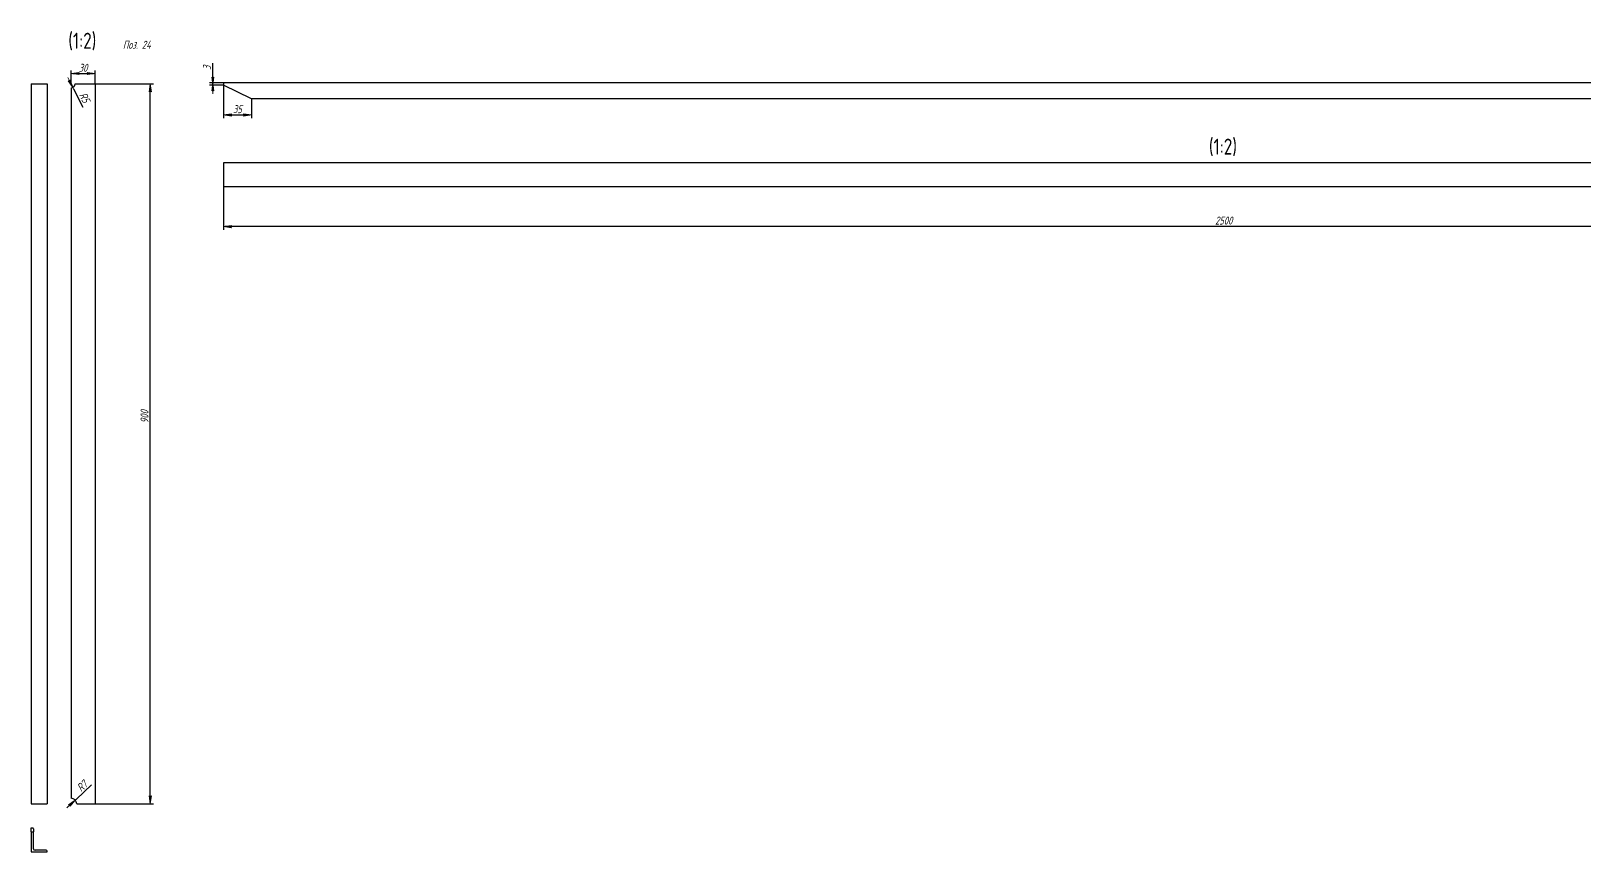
# Model space of a CAD drawing. Header units: millimetres. Extents: x 0 to 6300, y -537 to 1019.
# Drawn here: x 1115 to 2086, y -537 to -24 of the extents above; entities that cross this region are included whole.
import ezdxf

# ---------------------------------------------------------------- set-up
doc = ezdxf.new("R2010")
doc.units = ezdxf.units.MM
doc.linetypes.add('K5LT_THIN', pattern=[0])
doc.layers.add('Системный слой', color=7, linetype='Continuous')
doc.layers.add('Системный слой (1)', color=7, linetype='Continuous', true_color=0x909090)
doc.styles.add('KDIMTEXTSTYLE', font='GOST_AU.SHX', dxfattribs={"width": 0.96, "oblique": 15, "height": 5})
doc.styles.add('KTEXTSTYLE', font='GOST_AU.SHX', dxfattribs={"width": 0.96, "height": 5})
doc.dimstyles.new('KDIMSTYLE (0.50)', dxfattribs={"dimtxt": 5, "dimasz": 1, "dimexe": 2, "dimexo": 0, "dimgap": 1, "dimtad": 1, "dimlfac": 2, "dimtxsty": 'KDIMTEXTSTYLE', "dimsah": 1, "dimcen": 0, "dimdle": 1, "dimadec": 0, "dimazin": 0, "dimtfac": 0.667, "dimtmove": 0, "dimatfit": 3, "dimfxl": 1, "dimtvp": 1, "dimtolj": 1, "dimtzin": 0, "dimarcsym": 0})

# ---------------------------------------------------------------- blocks, each defined once
blk = doc.blocks.new('KDIMARROW_01')
at = {"layer": 'Системный слой'}
blk.add_hatch(color=0, dxfattribs=at).paths.add_polyline_path([(0, 0), (-5, 0.66), (-4.5, 0), (-5, -0.66)])
at = {"layer": 'Системный слой', "color": 0, "linetype": 'K5LT_THIN', "lineweight": 18}
for p, q in [((-4.5, 0), (-5, 0.66)), ((-5, 0.66), (0, 0)), ((0, 0), (-5, -0.66)), ((-5, -0.66), (-4.5, 0))]:
    blk.add_line(p, q, dxfattribs=at)
at = {"layer": 'Системный слой (1)', "color": 0, "linetype": 'K5LT_THIN', "lineweight": 18}
blk.add_line((0, 0), (-1, 0), dxfattribs=at)
blk = doc.blocks.new('D81')
at = {"color": 0, "lineweight": -2}
for p, q in [((1154.95, -57.29), (1191.46, -57.29)), ((1189.46, -506.29), (1189.46, -58.29)), ((1154.95, -507.29), (1191.46, -507.29))]:
    blk.add_line(p, q, dxfattribs=at)
at = {"layer": 'Defpoints', "color": 0}
for p in [(1154.95, -57.29), (1189.46, -57.29), (1154.95, -507.29)]:
    blk.add_point(p, dxfattribs=at)
at = {"color": 0, "lineweight": -2}
for p, rotation in [((1189.46, -57.29), 90), ((1189.46, -507.29), 270)]:
    blk.add_blockref('KDIMARROW_01', p, dxfattribs=dict(at, rotation=rotation))
at = {"color": 7, "insert": (1185.82, -265.29), "char_height": 5, "attachment_point": 5, "rotation": 90, "style": 'KDIMTEXTSTYLE'}
blk.add_mtext('\\A1;\\H5.0;\\W0.965;\\Q15;900', dxfattribs=at)
blk = doc.blocks.new('D82')
at = {"color": 0, "lineweight": -2}
for p, q in [((1139.95, -57.29), (1139.95, -48.82)), ((1140.95, -50.82), (1153.95, -50.82)), ((1154.95, -57.29), (1154.95, -48.82))]:
    blk.add_line(p, q, dxfattribs=at)
at = {"layer": 'Defpoints', "color": 0}
for p in [(1139.95, -57.29), (1154.95, -50.82), (1154.95, -57.29)]:
    blk.add_point(p, dxfattribs=at)
at = {"color": 0, "lineweight": -2, "rotation": 180}
blk.add_blockref('KDIMARROW_01', (1139.95, -50.82), dxfattribs=at)
at = {"color": 0, "lineweight": -2}
blk.add_blockref('KDIMARROW_01', (1154.95, -50.82), dxfattribs=at)
at = {"color": 7, "insert": (1147.45, -47.22), "char_height": 5, "attachment_point": 5, "style": 'KDIMTEXTSTYLE'}
blk.add_mtext('\\A1;\\H5.0;\\W0.965;\\Q15;30', dxfattribs=at)
blk = doc.blocks.new('KDIMARROW_02')
at = {"layer": 'Системный слой'}
blk.add_hatch(color=0, dxfattribs=at).paths.add_polyline_path([(4.5, 0), (5, 0.66), (0, 0), (5, -0.66)])
at = {"layer": 'Системный слой', "color": 0, "linetype": 'K5LT_THIN', "lineweight": 18}
for p, q in [((5, 0.66), (0, 0)), ((0, 0), (5, -0.66)), ((0, 0), (7, 0)), ((4.5, 0), (5, 0.66)), ((5, -0.66), (4.5, 0))]:
    blk.add_line(p, q, dxfattribs=at)
at = {"layer": 'Системный слой (1)', "color": 0, "linetype": 'K5LT_THIN', "lineweight": 18}
blk.add_line((0, 0), (-1, 0), dxfattribs=at)
blk = doc.blocks.new('D83')
at = {"color": 0, "lineweight": -2}
for p, q in [((1139.95, -57.29), (1141.09, -59.51)), ((1141.54, -60.4), (1147.36, -71.79))]:
    blk.add_line(p, q, dxfattribs=at)
at = {"layer": 'Defpoints', "color": 0}
for p in [(1139.95, -57.29), (1141.09, -59.51)]:
    blk.add_point(p, dxfattribs=at)
at = {"color": 0, "lineweight": -2, "rotation": 117.0701209001252}
blk.add_blockref('KDIMARROW_02', (1141.09, -59.51), dxfattribs=at)
at = {"color": 7, "insert": (1148.34, -65.78), "char_height": 5, "attachment_point": 5, "rotation": 297.07012, "style": 'KDIMTEXTSTYLE'}
blk.add_mtext('\\A1;\\H5.0;\\W0.965;\\Q15;R5', dxfattribs=at)
blk = doc.blocks.new('D84')
at = {"color": 0, "lineweight": -2}
for p, q in [((1143.25, -504.23), (1152.77, -495.44)), ((1139.95, -507.29), (1142.52, -504.91))]:
    blk.add_line(p, q, dxfattribs=at)
at = {"layer": 'Defpoints', "color": 0}
for p in [(1139.95, -507.29), (1142.52, -504.91)]:
    blk.add_point(p, dxfattribs=at)
at = {"color": 0, "lineweight": -2, "rotation": 222.7312783936687}
blk.add_blockref('KDIMARROW_02', (1142.52, -504.91), dxfattribs=at)
at = {"color": 7, "insert": (1146.82, -496.18), "char_height": 5, "attachment_point": 5, "rotation": 42.73128, "style": 'KDIMTEXTSTYLE'}
blk.add_mtext('\\A1;\\H5.0;\\W0.965;\\Q15;R7', dxfattribs=at)
blk = doc.blocks.new('D85')
at = {"color": 0, "lineweight": -2}
for p, q in [((1228.46, -56.56), (1228.46, -44.38)), ((1235.12, -56.56), (1226.46, -56.56)), ((1235.12, -58.06), (1226.46, -58.06)), ((1228.46, -55.56), (1228.46, -54.56)), ((1228.46, -58.06), (1228.46, -56.56)), ((1228.46, -59.06), (1228.46, -60.06))]:
    blk.add_line(p, q, dxfattribs=at)
at = {"layer": 'Defpoints', "color": 0}
for p in [(1228.46, -56.56), (1235.12, -56.56), (1235.12, -58.06)]:
    blk.add_point(p, dxfattribs=at)
at = {"color": 0, "lineweight": -2}
for p, rotation in [((1228.46, -58.06), 90), ((1228.46, -56.56), 270)]:
    blk.add_blockref('KDIMARROW_02', p, dxfattribs=dict(at, rotation=rotation))
at = {"color": 7, "insert": (1224.86, -47.27), "char_height": 5, "attachment_point": 5, "rotation": 90, "style": 'KDIMTEXTSTYLE'}
blk.add_mtext('\\A1;\\H5.0;\\W0.965;\\Q15;3', dxfattribs=at)
blk = doc.blocks.new('D86')
at = {"color": 0, "lineweight": -2}
for p, q in [((1235.12, -58.06), (1235.12, -78.7)), ((1252.62, -66.56), (1252.62, -78.7)), ((1236.12, -76.7), (1251.62, -76.7))]:
    blk.add_line(p, q, dxfattribs=at)
at = {"layer": 'Defpoints', "color": 0}
for p in [(1235.12, -58.06), (1252.62, -66.56), (1252.62, -76.7)]:
    blk.add_point(p, dxfattribs=at)
at = {"color": 0, "lineweight": -2, "rotation": 180}
blk.add_blockref('KDIMARROW_01', (1235.12, -76.7), dxfattribs=at)
at = {"color": 0, "lineweight": -2}
blk.add_blockref('KDIMARROW_01', (1252.62, -76.7), dxfattribs=at)
at = {"color": 7, "insert": (1243.87, -73.09), "char_height": 5, "attachment_point": 5, "style": 'KDIMTEXTSTYLE'}
blk.add_mtext('\\A1;\\H5.0;\\W0.965;\\Q15;35', dxfattribs=at)
blk = doc.blocks.new('D89')
at = {"color": 0, "lineweight": -2}
for p, q in [((1235.12, -121.56), (1235.12, -148.49)), ((2485.12, -121.56), (2485.12, -148.49)), ((2484.12, -146.49), (1236.12, -146.49))]:
    blk.add_line(p, q, dxfattribs=at)
at = {"layer": 'Defpoints', "color": 0}
for p in [(1235.12, -121.56), (2485.12, -121.56), (1235.12, -146.49)]:
    blk.add_point(p, dxfattribs=at)
at = {"color": 0, "lineweight": -2, "rotation": 180}
blk.add_blockref('KDIMARROW_01', (1235.12, -146.49), dxfattribs=at)
at = {"color": 0, "lineweight": -2}
blk.add_blockref('KDIMARROW_01', (2485.12, -146.49), dxfattribs=at)
at = {"color": 7, "insert": (1860.12, -142.69), "char_height": 5, "attachment_point": 5, "style": 'KDIMTEXTSTYLE'}
blk.add_mtext('\\A1;\\H5.0;\\W0.965;\\Q15;2500', dxfattribs=at)

msp = doc.modelspace()

# ---------------------------------------------------------------- linework, layer by layer
at = {"color": 3}
for p, q in [((1114.9491, -57.2857), (1114.9491, -507.2857)), ((1114.9491, -57.2857), (1124.9491, -57.2857)), ((1124.9491, -57.2857), (1124.9491, -507.2857)), ((1142.4491, -57.2857), (1154.9491, -57.2857)), ((1154.9491, -57.2857), (1154.9491, -507.2857)), ((1235.1196, -56.5604), (1235.1196, -58.0604)), ((2485.1196, -56.5604), (1235.1196, -56.5604)), ((1252.6196, -66.5604), (1235.1196, -58.0604)), ((1139.9491, -59.7857), (1139.9491, -503.7857)), ((2467.6196, -66.5604), (1252.6196, -66.5604)), ((2485.1196, -106.5604), (1235.1196, -106.5604)), ((1235.1196, -106.5604), (1235.1196, -121.5604)), ((2485.1196, -121.5604), (1235.1196, -121.5604)), ((1114.9491, -507.2857), (1124.9491, -507.2857)), ((1143.4491, -507.2857), (1154.9491, -507.2857)), ((1114.9491, -524.7857), (1114.9491, -522.2857)), ((1114.9491, -522.2857), (1115.9491, -522.2857)), ((1116.4491, -522.7857), (1116.4491, -524.7857)), ((1114.9491, -524.7857), (1116.4491, -524.7857)), ((1114.9491, -524.7857), (1114.9491, -537.2857)), ((1116.4491, -535.2857), (1116.4491, -524.7857)), ((1114.9491, -537.2857), (1124.9491, -537.2857)), ((1124.4491, -536.2857), (1117.4491, -536.2857)), ((1124.9491, -537.2857), (1124.9491, -536.7857))]:
    msp.add_line(p, q, dxfattribs=at)
for centre, radius, start, end in [((1139.9491, -57.2857), 2.5, 270, 0), ((1139.9491, -507.2857), 3.5, 0, 90), ((1115.9491, -522.7857), 0.5, 0, 90), ((1117.4491, -535.2857), 1, 180, 270), ((1124.4491, -536.7857), 0.5, 0, 90)]:
    msp.add_arc(centre, radius, start, end, dxfattribs=at)

# ---------------------------------------------------------------- texts
at = {"color": 7, "char_height": 2.5, "attachment_point": 1, "style": 'KTEXTSTYLE'}
for s, insert in [('\\H3.5;\\W0.965;\\Q15;\\Q0;\\H10.00;{\\c16711680;(1:2)}', (1138.1887, -25.3121)), ('\\H3.5;\\W0.965;\\Q15;\\Q15;\\H5.00;Поз. 24', (1172.2989, -30.3121)), ('\\H3.5;\\W0.965;\\Q15;\\Q0;\\H10.00;{\\c16711680;(1:2)}', (1850.8592, -91.4912))]:
    msp.add_mtext(s, dxfattribs=dict(at, insert=insert))

# ---------------------------------------------------------------- dimensions: what is measured, and where the dimension line sits
at = {"color": 7}
for base, p1, p2, picture, middle in [((1154.9491, -50.8213), (1139.9491, -57.2857), (1154.9491, -57.2857), 'D82', (1147.4491, -50.8213)), ((1252.6196, -76.6978), (1235.1196, -58.0604), (1252.6196, -66.5604), 'D86', (1243.8696, -76.6978)), ((1235.1196, -146.4883), (2485.1196, -121.5604), (1235.1196, -121.5604), 'D89', (1860.1196, -146.4883))]:
    dim = msp.add_linear_dim(base=base, p1=p1, p2=p2, dimstyle='KDIMSTYLE (0.50)', override={"dimexo": 0, "dimpost": '\\H5.0;\\W0.965;\\Q15;<>', "dimblk1": 'KDIMARROW_01', "dimblk2": 'KDIMARROW_01', "dimse1": 0, "dimse2": 0, "dimclrt": 7, "dimtolj": 1}, dxfattribs=at)
    dim.commit()
    dim.dimension.update_dxf_attribs({"geometry": picture, "text_midpoint": middle, "dimtype": 160})
for base, p1, p2, override, picture, middle in [((1228.4617, -56.5604), (1235.1196, -58.0604), (1235.1196, -56.5604), {"dimexo": 0, "dimpost": '\\H5.0;\\W0.965;\\Q15;<>', "dimblk1": 'KDIMARROW_02', "dimblk2": 'KDIMARROW_02', "dimse1": 0, "dimse2": 0, "dimclrt": 7, "dimtolj": 1}, 'D85', (1228.4617, -47.2663)), ((1189.4607, -57.2857), (1154.9491, -507.2857), (1154.9491, -57.2857), {"dimexo": 0, "dimpost": '\\H5.0;\\W0.965;\\Q15;<>', "dimblk1": 'KDIMARROW_01', "dimblk2": 'KDIMARROW_01', "dimse1": 0, "dimse2": 0, "dimclrt": 7, "dimtolj": 1}, 'D81', (1189.4607, -265.2857))]:
    dim = msp.add_linear_dim(base=base, p1=p1, p2=p2, angle=90, dimstyle='KDIMSTYLE (0.50)', override=override, dxfattribs=at)
    dim.commit()
    dim.dimension.update_dxf_attribs({"geometry": picture, "text_midpoint": middle, "dimtype": 160})
for center, mpoint, picture, middle in [((1139.9491, -57.2857), (1141.0868, -59.5118), 'D83', (1145.1309, -67.4249)), ((1139.9491, -507.2857), (1142.52, -504.9107), 'D84', (1149.1933, -498.746))]:
    dim = msp.add_radius_dim(center=center, mpoint=mpoint, dimstyle='KDIMSTYLE (0.50)', override={"dimpost": '\\H5.0;\\W0.965;\\Q15;R<>', "dimblk2": 'KDIMARROW_02', "dimclrt": 7, "dimtolj": 1}, dxfattribs=at)
    dim.commit()
    dim.dimension.update_dxf_attribs({"geometry": picture, "text_midpoint": middle, "dimtype": 164})

doc.saveas('drawing.dxf')
